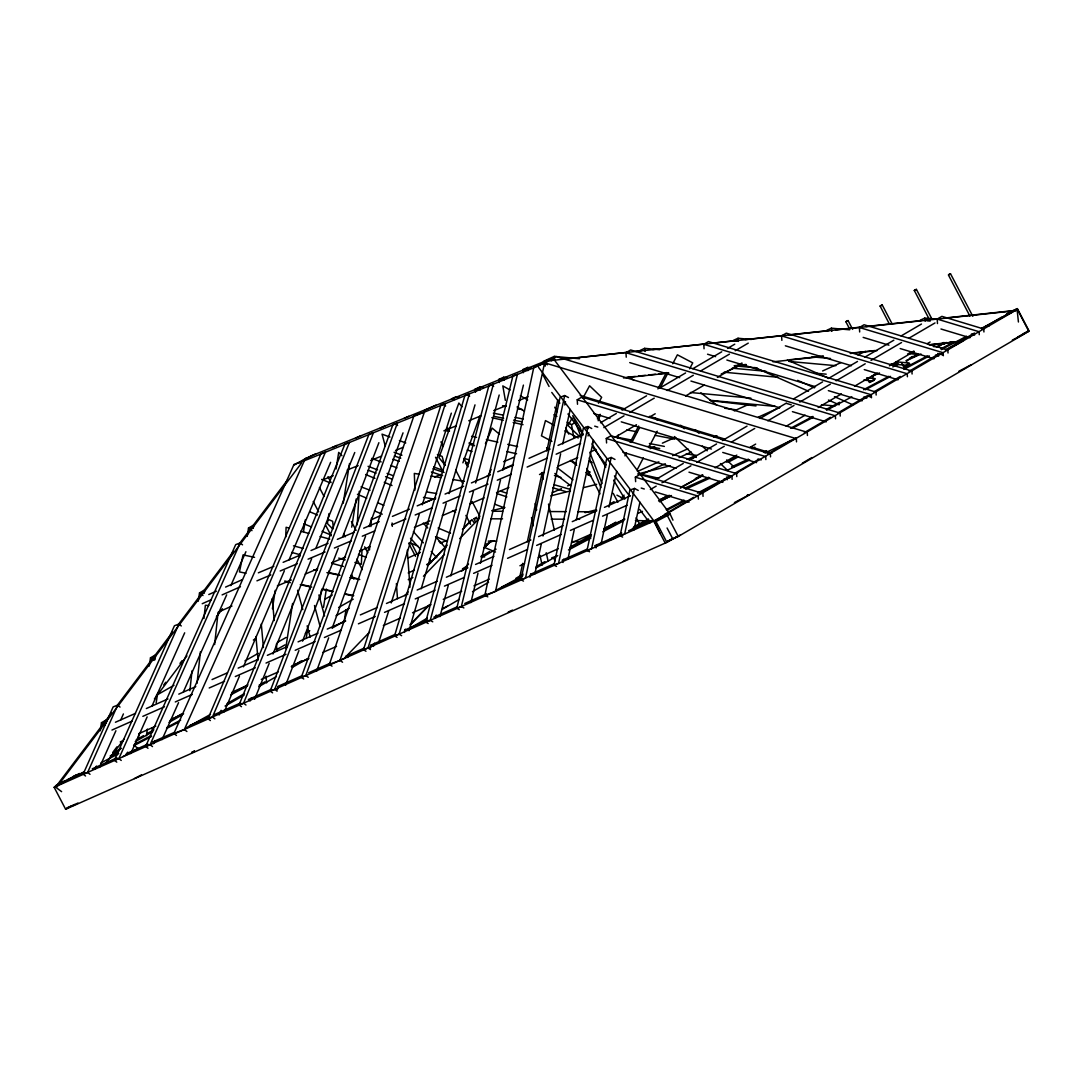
<?xml version="1.0" encoding="UTF-8"?>
<svg xmlns="http://www.w3.org/2000/svg" width="1083" height="1083" viewBox="0 0 1083 1083"><rect width="100%" height="100%" fill="white"/><g stroke="black" fill="none" stroke-linecap="round" stroke-linejoin="round"><path stroke-width="1.5" d="M285.682 537.087L286.115 527.272L289.351 528.152M362.006 549.528L361.356 564.243L354.886 562.483M357.2 524.781L359.245 491.303M369.493 549.988L369.696 546.644M370.928 526.555L371.428 518.188M189.891 690.724L192.016 670.797M197.052 683.305L200.409 651.749M203.956 618.542L205.377 605.262L208.708 605.546M214.637 644.575L218.008 613.019M100.259 730.781L101.491 722.699L106.743 719.694L106.242 722.943M138.177 738.728L138.935 733.773M149.237 666.059L150.496 657.801L155.749 654.809L154.991 659.764M146.381 735.695L147.396 729.089M151.634 732.704L152.392 727.749M156.155 702.975L157.671 693.066M198.243 601.227L199.502 592.915L204.755 589.91L204.254 593.24M247.249 536.356L248.508 528.017L253.76 525.025L253.26 528.355M272.429 608.741L275.217 590.357M285.722 648.582L292.586 603.434M299.72 556.621L300.221 553.278M303.538 531.536L305.311 519.84M306.218 638.361L307.504 630.049M320.067 598.682L321.353 590.37M323.533 607.346L326.349 589.044M328.636 574.071L329.151 570.741M344.191 621.276L345.978 609.783M350.811 578.579L351.312 575.303M328.975 513.599L327.404 523.522L332.819 529.073M336.068 468.939L338.695 452.396L341.944 455.74M343.23 503.202L349.525 463.51M351.704 527.137L356.172 499.019M487.783 596.868L484.859 595.325L533.824 367.205L544.505 363.238L547.429 364.781M544.505 363.238L495.54 591.359L484.859 595.325M519.15 579.879L522.696 563.35M527.313 541.866L542.204 472.432M546.82 450.948L557.826 399.708M523.468 581.084L520.937 579.743L560.114 397.258L564.69 395.552L568.494 397.556M564.69 395.552L525.512 578.051L520.937 579.743M564.784 404.988L565.488 401.698M529.953 577.185L530.656 573.895M534.88 573.841L541.229 544.248M542.989 536.017L560.642 453.818M562.754 443.949L570.172 409.428M556.513 566.423L553.982 565.082L583.358 428.205L587.947 426.512L591.738 428.516M587.947 426.512L558.557 563.377L553.982 565.082M588.042 435.962L588.746 432.659M562.998 562.497L563.702 559.194M567.925 559.139L574.301 529.465M576.427 519.569L593.416 440.415M589.558 551.748L587.027 550.408L606.615 459.165L611.191 457.459L614.995 459.463M611.191 457.459L591.602 548.715L587.027 550.408M596.029 547.903L596.733 544.641M600.957 544.573L607.252 515.237M608.998 507.101L616.687 471.254M622.603 537.073L620.072 535.747L629.873 490.125L634.448 488.419L638.239 490.423M634.448 488.419L624.647 534.041L620.072 535.747M634.002 529.898L639.945 502.201M456.796 608.226L512.868 376.018L517.43 374.325L461.358 606.534L456.796 608.226L459.314 609.634M470.888 602.581L477.996 573.151M480.365 563.336L500.508 479.945M502.878 470.13L523.414 385.101M425.687 622.035L488.88 385.738L493.428 384.045L430.249 620.342L425.687 622.035L428.191 623.51M435.38 618.325L436.246 615.063M439.928 616.633L448.213 585.673M450.826 575.899L473.488 491.154M475.667 483.004L499.195 395.011M394.591 635.843L464.891 395.457L469.426 393.765L399.126 634.151L394.591 635.843L397.082 637.386M404.419 632.418L405.353 629.182M408.954 630.726L418.39 598.466M421.219 588.786L446.223 503.284M449.066 493.604L475.004 404.866M363.482 649.651L440.903 405.177L445.424 403.499L368.017 647.959L363.482 649.651L365.959 651.262M370.481 648L371.496 644.778M373.459 646.429L374.474 643.221M378.495 643.14L388.675 610.974M391.22 602.933L419.229 514.466M422.289 504.827L451.327 413.151M329.394 664.353L413.923 415.804L424.468 411.865L339.94 660.427L329.394 664.353L332.021 666.14M347.67 657.489L348.753 654.294M598.168 420.745L600.375 414.396M617.324 437.884L618.434 434.716M301.291 677.268L392.912 424.631L397.434 422.939L305.799 675.575L301.291 677.268L303.727 678.987M316.574 671.203L328.677 637.833M332.129 628.302L365.567 536.153M369.019 526.609L403.025 432.862M462.888 462.82L479.931 415.98M270.181 691.076L368.924 434.351L373.432 432.659L274.689 689.397L270.181 691.076L272.605 692.849M277.275 689.736L278.493 686.581M285.587 685.255L298.922 650.599M302.55 641.15L338.289 548.228M342.539 537.195L378.888 442.703M239.086 704.884L344.935 444.071L349.43 442.392L243.567 703.205L239.086 704.884L241.482 706.698M250.105 700.958L251.378 697.845M254.6 699.28L269.18 663.365M272.984 653.983L311.647 558.72M316.087 547.781L354.75 452.518M207.977 718.692L320.947 453.791L325.428 452.112L212.458 717.014L207.977 718.692L210.373 720.561M219.118 714.983L221.094 710.326M224.262 711.748L239.451 676.117M243.418 666.817L284.382 570.768M288.999 559.925L330.626 462.333M467.22 465.663L469.223 461.006M485.441 443.61L492.115 428.069L499.507 434.269M488.433 475.681L491.1 469.467M85.53 776.01L83.161 774.101L113.173 706.861L117.654 705.182L120.023 707.077M83.161 774.101L87.628 772.423L117.654 705.182M95.06 769.106L96.428 766.06M99.528 767.427L115.908 730.741M120.687 720.046L123.408 713.927M116.774 762.148L114.392 760.239L174.431 625.744L178.912 624.065L181.281 625.96M114.392 760.239L118.873 758.56L178.912 624.065M126.305 755.244L127.659 752.184M130.772 753.565L147.153 716.878M151.918 706.184L184.679 632.824M148.005 748.272L145.636 746.377L235.688 544.627L240.169 542.949L242.538 544.844M145.636 746.377L150.104 744.684L240.169 542.949M153.502 743.764L154.869 740.677M162.044 739.608L178.546 702.65M183.365 691.875L226.672 594.851M230.801 585.605L245.922 551.721M173.916 733.421L293.994 464.431L304.431 460.492L184.354 729.482L173.916 733.421L176.461 735.452M630.144 442.406L638.632 426.066M657.923 388.905L666.411 372.566M624.918 455.862L626.461 452.897M631.863 442.487L639.579 427.636M660.413 387.511L668.13 372.647M672.76 363.739L677.389 354.818L692.727 362.859L689.641 368.802M624.038 495.107L622.495 498.072L616.931 495.148M637.156 469.846L643.329 457.96M648.731 447.55L657.219 431.21M572.027 418.173L568.047 425.538L580.095 437.072M583.209 397.556L589.585 385.778L601.647 397.312L598.452 403.201M597.383 418.904L599.779 414.491M593.552 441.038L592.008 443.854L605.83 467.071M55.517 787.124L111.427 713.074M116.517 706.346L172.441 632.296M177.517 625.568L233.441 551.518M238.531 544.79L287.333 480.162M112.903 752.238L116.964 746.85M163.736 684.93L165.78 682.236M180.008 663.392L182.039 660.698M105.593 763.569L123.895 739.337M154.395 698.955L186.926 655.865M216.41 616.823L222.516 608.754M427.799 565.543L446.399 546.17M463.835 528.017L471.971 519.556L473.745 522.304M410.457 624.729L429.058 605.356M462.752 570.254L467.409 565.421M483.681 548.472L490.653 541.216M427.419 565.786L447.279 545.182M462.468 529.438L470.658 520.95M369.696 631.971L343.988 658.626L339.669 660.386M404.758 595.609L408.264 591.981M423.467 576.224L444.49 554.415M459.693 538.657L479.552 518.053M410.119 624.647L428.814 605.262M461.534 571.337L468.546 564.067M483.735 548.309L490.748 541.04M849.695 329.042L845.85 321.705L847.989 320.568M847.921 320.663L845.985 321.678M880.073 306.056L882.185 305L880.127 306.083L889.238 323.722M914.255 290.461L916.367 289.405L914.309 290.474L929.566 319.864M950.454 273.796L948.762 274.649L950.536 273.796L972.845 316.331M545.25 366.122L545.06 362.927L555.958 356.537L807.241 432.293L807.431 435.488M626.245 357.16L625.974 352.692L630.658 349.958L840.042 413.097L840.232 416.075M577.51 404.257L577.239 399.789L581.909 397.055L770.365 453.872L770.541 456.85M704.058 348.767L703.788 344.299L708.458 341.565L875.971 392.06L876.161 395.038M600.469 422.776L616.308 413.503M622.062 410.132L646.551 395.809M659.547 388.201L685.58 372.958M692.809 368.734L721.738 351.799M727.532 348.415L734.761 344.177M603.854 427.636L624.011 415.831M629.778 412.461L654.254 398.138M667.25 390.53L693.296 375.287M700.525 371.049L729.455 354.127M735.235 350.743L748.258 343.121M606.575 442.961L606.304 438.493L610.974 435.745L736.616 473.623L736.792 476.601M781.858 340.36L781.588 335.892L786.272 333.158L911.9 371.036L912.089 374.014M614.873 437.37L636.479 424.726M649.434 417.145L655.201 413.774M685.553 395.999L704.356 384.993M717.379 377.385L741.963 362.995M859.672 331.967L859.401 327.499L864.072 324.751L947.828 350.012L948.018 352.99M480.811 556.703L489.57 551.572M462.482 568.832L466.868 566.274M481.461 557.718L496.068 549.176M635.64 481.651L635.369 477.183L640.039 474.449L702.867 493.388L703.043 496.366M655.702 479.579L683.251 463.456M689.045 460.058L716.594 443.949M722.388 440.551L747.026 426.12M760.104 418.471L786.272 403.16M793.541 398.91L822.606 381.893M828.427 378.481L857.506 361.465M864.775 357.214L893.841 340.197M901.11 335.947L921.471 324.034M937.472 323.56L937.201 319.092L941.885 316.358L983.757 328.988L983.933 331.967M409.712 628.411L427.244 618.149M441.837 609.607L459.368 599.346M472.499 591.656L488.568 582.248M650.369 489.53L656.163 486.145M661.97 482.747L690.954 465.785M696.748 462.387L724.297 446.264M731.539 442.026L754.743 428.448M767.806 420.8L793.974 405.489M799.795 402.077L830.323 384.208M836.13 380.81L865.209 363.793M871.03 360.395L901.557 342.526M908.827 338.275L934.995 322.951M658.559 500.928L667.263 495.838M680.3 488.203L702.041 475.478M715.091 467.842L736.833 455.117M749.883 447.482L755.677 444.084M786.204 426.228L805.102 415.168M818.179 407.506L841.437 393.901M854.528 386.238L876.337 373.473M889.414 365.824L914.133 351.352M927.21 343.704L930.121 341.998M867.415 378.468L869.473 382.407L874.143 380.282L872.086 376.343L877.528 373.148M909.774 358.08L912.509 356.483M901.597 362.873L903.655 366.799L908.312 364.673L906.254 360.734L917.166 354.358M869.473 382.407L874.929 379.212M937.133 346.465L943.956 342.472M944.525 342.742L940.437 345.139L946.339 342.445M903.655 366.799L909.111 363.617M664.624 514.357L693.716 497.327M700.985 493.076L728.629 476.899M734.45 473.501L757.721 459.869M767.901 453.912L791.186 440.294M804.276 432.631L830.458 417.307M837.728 413.043L866.82 396.012M874.103 391.762L900.284 376.437M909.016 371.334L939.557 353.451M945.378 350.039L974.47 333.022M981.74 328.758L1002.113 316.845M796.343 437.965L764.95 453.005M1010.547 312.608L1003.427 316.385M1013.282 311.011L1017.37 308.614L1028.85 330.586L1017.939 336.962M661.334 516.984L1017.343 309.318L1028.836 331.29L678.256 536.478L667.385 541.432L671.744 538.887M802.381 463.131L811.925 457.54M678.73 535.557L666.898 542.353L65.63 809.245L54.15 787.287L64.669 781.236M226.916 703.693L244.474 693.594M259.108 685.187L264.956 681.83M291.3 666.681L301.548 660.806M210.44 714.455L185.734 728.101M225.074 706.048L244.095 695.11M258.729 686.703L276.287 676.604M292.383 667.358L307.017 658.938M65.63 809.245L70.896 806.226M194.507 750.885L191.569 752.577L194.398 751.318M515.874 578.322L523.143 574.139M536.234 566.626L544.952 561.617M569.658 547.416L591.453 534.88M522.832 575.615L495.405 590.641M535.923 568.088L557.718 555.565M570.795 548.039L591.142 536.342M604.233 528.829L615.861 522.141M54.15 787.287L655.418 520.381L661.997 516.605M664.624 515.102L667.25 513.586L664.163 514.966M294.305 464.959L306.557 457.974M156.385 695.313L174.025 685.255M253.354 640.026L256.292 638.347M325.008 599.17L332.305 595.014M244.948 660.914L258.16 653.374M277.262 642.476L286.074 637.454M338.627 607.495L353.207 599.183M276.138 649.922L284.951 644.886M305.406 633.23L309.779 630.739M336.028 615.767L349.159 608.28M61.271 782.576L55.395 785.92L79.425 773.479M112.673 753.267L121.486 748.245M136.174 739.865L143.511 735.682M147.924 733.177L153.8 729.82M169.95 720.615L181.7 713.914M332.968 627.666L344.719 620.965M110.263 755.893L119.076 750.871M135.226 741.652L152.852 731.607M169.002 722.402L182.228 714.861M567.14 422.153L571.526 424.631L574.22 423.128M475.288 521.681L474.056 518.703L476.75 517.2M551.112 360.815L553.9 359.353L670.16 514.114L672.963 520.151M609.946 503.866L614.115 501.659M621.073 497.977L623.849 496.515M569.631 548.35L590.533 537.303M603.976 530.196L624.877 519.15M660.711 500.211L669.673 495.473M551.721 557.826L556.5 556.296M568.44 549.988L590.844 538.143M602.784 531.834L623.686 520.774M659.52 501.835L671.474 495.527M621.804 533.107L609.946 539.375L611.746 539.429L620.64 534.718M633.677 526.839L648.5 519.001M666.289 509.592L684.077 500.184M697.425 493.131L719.667 481.366M632.499 528.45L648.812 519.826M666.6 510.418L684.388 501.023M699.225 493.185L731.837 475.938M635.45 520.517L653.685 521.031L668.983 512.949M538.603 367.435L654.863 522.209L670.16 514.114M623.226 561.387L629.155 558.259M734.423 502.607L749.26 494.769L747.46 494.714M680.462 534.907L665.165 543.003L653.685 521.031M695.218 478.632L702.664 474.692M726.503 462.103L736.927 456.593M751.832 448.714L754.81 447.144M790.563 428.259L812.913 416.441M826.315 409.36L839.718 402.28M863.557 389.69L888.886 376.302M903.791 368.437L927.617 355.833M941.032 348.753L954.434 341.673M1006.581 314.124L1009.559 312.554M682.046 486.592L702.894 475.572M728.223 462.184L738.647 456.674M792.282 428.34L813.143 417.321M826.546 410.24L851.874 396.852M865.29 389.772L890.605 376.397M904.021 369.303L929.349 355.928M941.262 349.633L966.591 336.244M981.482 328.379L1012.781 311.85M664.407 498.749L669.971 495.811M945.933 350.066L959.849 342.715L949.737 342.201M1012.334 340.116L1024.261 333.821M958.807 371.293L971.329 364.673M117.424 754.634L115.895 751.697L120.091 749.504M64.141 781.249L59.66 783.605L60.472 784.16L84.379 771.624M73.103 776.552L76.094 774.981M110.452 756.963L117.912 753.051M134.346 744.427L150.781 735.804M167.215 727.18L180.658 720.127M231.451 693.499L247.885 684.876M100.814 763.014L118.737 753.606M133.669 745.767L151.606 736.372M166.538 728.534L178.492 722.266M230.774 694.839L247.208 686.216M122.988 756.57L138.367 748.502L133.642 745.253M71.952 806.131L77.935 803.004M134.468 778.542L141.467 774.873M443.055 608.375L447.523 606.06M305.122 458.718L315.992 453.75M332.224 447.577L336.881 445.451M356.226 437.857L360.883 435.732M380.214 428.137L384.871 426.012M404.135 418.39L408.792 416.265M425.105 410.105L435.975 405.15M475.518 392.236L475.234 389.095L479.904 386.956L483.235 387.511M499.317 382.516L498.992 379.361L503.649 377.236L506.993 377.696M523.292 372.728L522.913 369.574L527.57 367.448L530.914 367.827M579.527 358.744L554.306 356.388L543.436 361.356L546.793 361.668M639.999 350.472L644.656 348.347L659.75 349.714M751.412 339.466L738.024 338.262L733.367 340.387L738.376 340.847M371.645 519.623L380.593 515.535M721.224 374.001L742.396 364.335M826.735 330.315L831.392 328.19L849.695 329.801M920.103 320.243L924.76 318.118L938.23 319.228M408.074 557.975L420.353 552.371M440.307 543.273L446.44 540.471M822.62 370.968L841.004 362.575M857.858 354.886L865.52 351.393M408.21 572.948L414.356 570.145M426.634 564.541L431.237 562.443M408.237 579.676L412.84 577.564M907.581 354.006L913.714 351.217M686.96 459.449L696.112 455.28M893.313 365.242L897.739 363.225M1008.273 312.77L1017.37 308.614M914.038 356.618L918.695 354.493L908.664 353.586M1006.473 314.287L1010.547 312.418M1013.268 311.187L1017.343 309.318M689.776 459.571L695.882 456.782M872.086 376.343L879.464 372.972M892.744 366.907L898.646 364.213M906.254 360.734L921.01 354.006M874.401 379.822L872.072 380.891L863.652 380.119M909.734 363.698L906.241 365.296L891.092 363.929M659.899 499.561L669.05 495.378M684.321 488.406L708.729 477.265M731.607 466.814L748.394 459.151M763.65 452.193L766.71 450.799M1023.394 333.767L1028.836 331.29M659.669 501.063L670.35 496.19M685.62 489.218L710.028 478.077M726.815 470.415L749.693 459.964M650.125 448.673L654.714 446.602M662.363 443.164L674.601 437.667M734.26 410.863L748.028 404.676M552.303 492.751L561.481 488.636M567.6 485.888L570.66 484.507M637.427 471.471L658.843 461.845M672.597 455.659L687.895 448.782M713.9 437.099L716.96 435.718M758.262 417.158L779.679 407.533M486.253 544.086L493.902 540.647M642.341 474.07L665.287 463.754M679.055 457.567L691.292 452.071M208.775 594.553L216.41 591.156M225.589 587.081L242.402 579.622M529.018 458.285L548.864 449.472M558.029 445.397L582.478 434.554M202.223 603.718L211.402 599.644M222.11 594.892L240.453 586.756M527.123 467.084L546.983 458.258M556.148 454.197L580.583 443.353M218.224 612.152L231.979 606.047M539.51 474.516L544.099 472.486M557.84 466.38L577.699 457.567M591.44 451.462L596.029 449.431M115.434 722.253L135.524 713.331M146.34 708.539L167.973 698.941M178.776 694.135L195.779 686.595M509.443 549.528L530.887 539.997M538.549 536.599L563.065 525.715M572.257 521.64L596.774 510.756M604.436 507.358L630.482 495.797M111.955 730.064L132.031 721.143M142.848 716.35L164.481 706.752M175.297 701.946L192.287 694.406M507.548 558.314L527.475 549.474M536.667 545.399L561.17 534.515M570.362 530.44L593.349 520.233M602.541 516.158L627.057 505.274M120.254 741.909L123.34 740.542M138.786 733.678L155.79 726.138M171.236 719.274L183.596 713.792M519.935 565.759L524.524 563.715M538.319 557.596L558.232 548.756M572.027 542.637L590.411 534.474M604.206 528.355L624.119 519.515M637.914 513.396L642.503 511.352M67.525 779.801L84.528 772.247M92.258 768.822L116.991 757.843M126.264 753.727L147.897 744.116M152.541 742.058L174.173 732.46M189.633 725.596L209.723 716.675M214.366 714.618L240.643 702.948M248.373 699.523L271.549 689.235M277.735 686.487L302.468 675.508M308.655 672.76L330.288 663.162M345.748 656.298L364.294 648.067M370.481 645.319L395.214 634.34M404.487 630.225L427.663 619.936M433.85 617.188L457.04 606.9M464.769 603.475L486.402 593.863M501.862 587L521.952 578.078M531.225 573.963L554.415 563.674M562.145 560.249L586.878 549.271M594.608 545.832L620.884 534.176M628.6 530.738L651.79 520.449M508.293 611.99L512.516 610.108M212.051 679.555L227.416 672.827M238.165 668.116L258.133 659.371M267.352 655.337L287.32 646.578M298.069 641.867L318.036 633.122M327.256 629.088L345.694 621.006M360.341 614.914L377.236 607.509M386.455 603.475L407.953 594.053M417.172 590.018L437.139 581.273M446.358 577.225L467.87 567.803M475.545 564.446L493.97 556.364M209.195 687.976L224.547 681.248M235.309 676.537L255.277 667.778M266.025 663.067L285.993 654.322M295.212 650.287L315.18 641.529M324.399 637.494L341.294 630.089M358.405 623.822L375.3 616.417M384.519 612.382L404.487 603.637M415.236 598.926L435.217 590.167M444.423 586.133L464.39 577.388M473.609 573.354L492.048 565.272M383.341 625.581L400.236 618.176M412.528 612.788L430.966 604.72M443.258 599.332L461.683 591.25M473.975 585.876L489.34 579.148M232.1 692.172L247.466 685.444M261.287 679.393L278.182 671.988M292.004 665.923L308.899 658.532M322.734 652.467L336.556 646.416M66.875 807.891L74.876 804.398M434.689 477.034L440.849 474.381M465.446 463.795L468.519 462.468M503.581 461.737L514.344 457.094M421.152 504.272L431.914 499.629M487.269 475.789L490.342 474.462M502.647 469.169L513.41 464.526M546.915 450.284L549.988 448.958M258.35 572.826L273.837 566.274M283.137 562.334L300.181 555.105M311.024 550.516L328.054 543.287M337.354 539.361L354.398 532.132M363.685 528.193L379.185 521.627M392.398 516.388L409.442 509.172M417.185 505.883L435.786 498.004M445.072 494.065L463.659 486.199M471.416 482.91L490.003 475.031M497.747 471.755L513.234 465.189M256.942 580.84L270.885 574.938M280.172 570.998L297.216 563.783M308.059 559.18L325.103 551.964M334.39 548.025L351.434 540.81M362.277 536.207L374.677 530.954M391.938 524.849L405.881 518.933M415.168 514.994L432.212 507.778M443.055 503.175L460.099 495.96M469.399 492.02L487.986 484.142M497.273 480.202L511.217 474.3M414.423 527.448L429.91 520.882M442.311 515.63L456.254 509.727M470.184 503.825L484.128 497.909M496.528 492.657L508.915 487.404M277.383 585.876L291.327 579.974M305.257 574.071L317.657 568.819M331.601 562.903L345.545 557M359.488 551.085L370.332 546.495M322.314 480.094L333.226 475.667M347.25 469.995L358.162 465.568M370.63 460.519L381.527 456.105M395.552 450.42L403.35 447.265M443.868 430.858L456.322 425.809M468.79 420.759L481.258 415.71M493.726 410.66L506.194 405.611M518.662 400.561L528.003 396.771M491.709 510.743L504.827 507.44M550.746 495.879L570.416 490.937M583.534 487.634L596.652 484.331M637.643 474.016L670.445 465.758M585.023 512.652L596.503 509.755M565.434 359.001L629.25 352.11M635.965 351.393L641.001 350.838M652.751 349.579L704.816 343.947M711.531 343.23L738.403 340.319M745.118 339.602L783.74 335.432M788.776 334.891L829.077 330.532M835.792 329.814L860.985 327.093M866.021 326.538L921.443 320.554M926.479 320.013L929.837 319.647M933.194 319.295L939.909 318.564M946.623 317.847L1015.475 310.401M985.747 326.227L989.104 325.875M626.827 377.331L635.234 376.424M638.591 376.058L645.306 375.341M648.663 374.975L655.377 374.244M658.735 373.892L665.449 373.161M734.301 365.729L746.065 364.457M789.724 359.746L823.31 356.117M853.539 352.855L875.362 350.499M930.784 344.516L957.656 341.605M623.524 377.967L668.861 373.066M734.355 366L746.106 364.727M772.978 361.83L823.351 356.388M850.223 353.478L877.095 350.581M929.146 344.963L962.733 341.335M492.562 511.23L502.62 511.284M549.541 511.555L566.301 511.65M578.038 511.718L594.797 511.799M474.056 518.703L479.092 518.73M490.829 518.798L502.553 518.865M551.166 519.136L564.568 519.204M576.305 519.271L579.662 519.298M488.257 541.121L496.637 541.162M572.068 541.595L580.447 541.635M735.98 472.757L737.767 472.797M548.634 360.815L1017.208 310.496L1018.426 322.003M926.831 320.798L930.202 321.082M941.357 343.825L944.687 344.123M933.316 346.546L940.03 347.129M895.763 361.803L909.219 363.008M812.047 356.835L830.539 358.5M788.911 361.424L835.873 365.688M736.914 366.081L757.139 367.922M816.095 373.256L826.194 374.176M866.617 377.845L875.05 378.603M732.257 368.206L765.952 371.266M724.134 372.227L777.932 377.25M690.358 392.493L750.885 398.138M821.496 404.731L834.952 405.976M709.744 400.277L775.32 406.396M522.913 369.574L526.257 369.953M710.61 400.683L756.002 405.935M724.703 408.237L736.426 409.875M498.992 379.361L502.336 379.822M581.666 397.488L585.01 397.962M419.324 474.219L414.315 473.433L414.951 490.098M431.007 476.073L441.038 477.657M452.721 479.512L464.417 481.366M426.648 491.939L436.666 493.537M423.453 497.368L435.149 499.209M475.234 389.095L478.564 389.65M721.21 439.278L724.554 439.833M459.49 397.353L456.173 396.703L451.516 398.842L454.819 399.478M502.566 405.719L505.883 406.369M517.471 408.616L522.453 409.577M626.827 429.856L636.777 431.779M654.998 435.325L674.885 439.184M493.347 413.192L503.311 415.127M514.926 417.388L523.238 418.999M616.213 437.058L631.159 439.969M649.421 443.516L664.366 446.413M493.672 416.292L503.636 418.228M513.586 420.163L521.898 421.774M648.081 446.291L659.709 448.538M686.27 453.696L696.234 455.632M329.367 572.731L339.236 574.816M350.743 577.239L357.322 578.633M254.559 557.325L243.052 554.902L239.438 571.892L246.017 573.273M313.745 569.82L317.035 570.524M326.904 572.596L340.048 575.371M349.917 577.456L359.773 579.54M284.653 581.043L287.943 581.733M301.101 584.522L309.318 586.255L310.158 589.328M322.477 589.03L332.332 591.115M345.491 593.89L353.708 595.623M285.479 581.612L290.406 582.654M300.275 584.725L311.782 587.162M321.651 589.247L333.158 591.67M344.665 594.107L352.882 595.84M491.831 417.672L503.324 420.258M513.18 422.465L523.035 424.671M445.316 430.371L448.606 431.115M471.606 436.273L476.534 437.383M486.389 439.59L497.882 442.162M507.737 444.382L517.593 446.589M639.16 473.853L658.87 478.28M468.939 443.082L473.867 444.179M506.722 451.557L516.577 453.763M586.959 471.267L590.235 472.107M469.67 444.463L474.571 445.722M587.203 474.665L590.465 475.491M300.668 531.225L308.75 533.418M320.054 536.491L329.746 539.117M293.479 545.818L303.172 548.445M338.722 558.097L345.193 559.857M291.693 552.425L299.774 554.618M332.088 563.39L343.406 566.463M467.233 450.068L472.08 451.489M554.442 475.545L560.899 477.441M463.917 458.339L468.749 459.747M554.239 484.724L570.362 489.435M465.704 462.346L468.925 463.294M552.804 487.797L565.705 491.56M937.201 319.092L979.086 331.723L979.262 334.701M971.41 334.038L974.632 334.999M940.965 329.002L969.962 337.734M859.401 327.499L943.158 352.747L943.334 355.725M937.716 353.424L942.548 354.872M935.482 355.062L938.704 356.036M863.165 337.395L888.926 345.166M900.203 348.564L934.033 358.771M781.588 335.892L907.229 373.77L907.405 376.749M785.351 345.802L851.387 365.716M864.275 369.601L898.105 379.795M703.788 344.299L871.301 394.794L871.477 397.772M867.469 395.958L870.691 396.933M863.625 397.109L866.847 398.084M707.551 354.209L715.606 356.632M726.869 360.03L815.458 386.739M828.346 390.625L862.176 400.818M625.974 352.692L835.372 415.831L835.548 418.81M786.434 403.39L791.267 404.839M629.737 362.602L679.677 377.656M690.94 381.054L779.543 407.763M792.418 411.648L826.248 421.856M545.06 362.927L796.33 438.683L796.519 441.864M580.231 395.457L625.324 409.063M649.489 416.346L725.19 439.17M750.966 446.941L771.908 453.249M577.239 399.789L765.695 456.606L765.871 459.585M758.019 458.921L761.241 459.896M593.877 413.584L609.986 418.444M621.263 421.842L711.463 449.039M722.74 452.437L756.57 462.631M594.702 426.147L597.789 427.081M606.304 438.493L731.946 476.358L732.122 479.336M726.49 477.034L729.712 478.009M724.27 478.686L727.492 479.647M622.955 452.274L676.103 468.303M688.991 472.188L722.821 482.382M635.369 477.183L698.183 496.122L698.373 499.101M655.242 491.939L689.059 502.146M641.204 488.054L644.29 488.988M394.347 456.024L400.764 458.15M432.862 468.763L444.098 472.472M500.265 491.032L506.682 493.158M392.899 459.219L399.316 461.344M431.413 471.944L442.649 475.654M497.219 493.686L506.844 496.867M389.948 437.072L382.042 434.148L385.331 446.318M399.437 440.591L405.759 442.933M437.383 454.63L442.135 456.39L444.599 465.514M394.063 452.288L401.969 455.212M433.606 466.922L443.096 470.428M371.686 458.407L381.175 461.94M390.665 465.473L396.987 467.829M495.053 504.34L504.543 507.873M368.058 466.313L377.561 469.846M387.064 473.393L393.4 475.748M368.152 470.212L376.072 473.163M385.575 476.696L391.911 479.052M361.059 486.849L370.075 490.274M358.459 554.374L365.973 557.217M309.9 511.853L317.481 514.994M328.095 519.393L332.643 521.275L333.347 527.976M303.89 523.793L311.471 526.934M322.084 531.333L331.181 535.097M365.634 474.516L374.948 478.402M384.262 482.301L392.019 485.536M452.518 510.838L455.618 512.137M321.746 479.376L329.503 482.625M357.431 494.295L366.744 498.194M377.601 502.729L383.802 505.328M425.687 522.845L428.8 524.145M438.101 528.03L450.514 533.215M484.642 547.497L495.5 552.032M374.488 510.932L382.245 514.181M436.53 536.884L447.401 541.432M481.529 555.701L484.629 557M439.021 541.541L442.121 542.84M410.105 542.773L417.835 546.008M787.327 360.03L828.725 378.346M797.643 380.363L814.511 387.822M834.438 396.649L852.835 404.785M754.837 367.489L808.5 391.22M828.441 400.047L839.163 404.798M585.646 427.365L588.191 428.692M554.415 425.335L545.466 420.597L541.446 435.826L551.897 441.363M564.866 430.872L578.295 437.992M589.179 461.128L592.171 462.712M546.59 447.766L549.568 449.35M570.457 460.424L576.427 463.592M461.358 606.534L463.876 607.942M510.12 390.029L502.823 385.914L505.355 400.385M520.354 395.796L527.665 399.911M553.982 414.748L556.906 416.386M517.051 406.978L524.362 411.093M491.154 384.898L493.658 386.374M430.249 620.342L432.753 621.818M467.166 394.618L469.643 396.161M399.126 634.151L401.617 635.694M443.164 404.338L445.641 405.949M368.017 647.959L370.494 649.57M339.94 660.427L342.566 662.214M300.546 462.658L301.372 463.226L56.33 787.679L61.609 791.659M115.895 751.697L118.264 753.321M395.173 423.778L397.61 425.497M305.799 675.575L308.235 677.295M274.689 689.397L277.113 691.157M628.966 376.681L634.042 380.444M248.508 528.017L251.987 530.629M199.502 592.915L202.981 595.528M150.496 657.801L153.976 660.413M101.491 722.699L104.97 725.312M243.567 703.205L245.976 705.019M700.863 392.885L716.851 405.177M571.377 461.223L576.67 465.297M585.93 472.432L591.223 476.506M557.095 467.626L572.975 479.85M554.848 473.515L570.727 485.753M212.458 717.014L214.854 718.868M184.354 729.482L186.899 731.526M150.104 744.684L152.486 746.593M118.873 758.56L121.242 760.456M87.628 772.423L90.011 774.318M695.313 429.748L698.941 433.241M726.666 459.937L733.908 466.895M680.638 425.281L684.266 428.76M702.353 446.169L707.172 450.812M720.439 463.578L727.681 470.536M655.161 417.97L657.584 420.299M674.465 436.544L696.166 457.446M423.304 523.089L427.744 528.044M435.542 536.721L445.546 547.89M413.395 531.658L423.399 542.827M431.196 551.504L436.76 557.704M410.511 538.224L420.529 549.379M429.423 559.302L431.657 561.793M461.994 406.815L458.867 403.025L438.967 457.676L445.235 465.257M551.775 392.439L559.857 403.201M567.952 413.963L583.114 434.148M593.227 447.617L606.358 465.108M614.454 475.87L629.616 496.068M639.728 509.524L649.841 522.981M613.601 480.135L624.837 499.006M636.059 517.864L640.378 525.133M948.383 274.906L969.881 316.019M916.408 289.351L931.759 318.727M882.225 304.959L892.216 324.047M848.057 320.568L852.659 329.367M666.776 514.506L678.256 536.478M667.074 527.976L672.814 538.955M655.418 520.381L666.898 542.353M613.235 493.334L617.919 502.295M542.935 374.745L549.054 386.469M554.753 407.235L557.095 411.716M565.678 428.137L568.805 434.107M586.756 468.452L600.023 493.821M553.508 557.88L555.038 560.804M447.956 428.056L449.513 431.034M464.323 459.354L468.222 466.814M440.943 441.891L443.285 446.358M455.753 470.212L462.766 483.627M472.12 501.51L479.904 516.415M435.528 457.283L443.313 472.202M465.92 515.427L470.591 524.362M411.581 543.463L417.713 555.213M408.616 543.138L415.52 556.351M327.973 476.682L331.1 482.652M351.393 521.465L356.077 530.426M364.66 546.847L367.787 552.817M319.417 487.54L324.101 496.501M343.609 533.824L345.166 536.802M356.876 559.194L362.345 569.644M313.217 501.47L318.686 511.907M325.712 525.35L331.168 535.801M351.461 574.613L353.803 579.094M654.863 522.209L659.777 532.768M583.047 435.082L580.001 427.271L572.772 415.655L580.705 435.975M589.775 452.274L601.999 483.546M589.26 457.865L600.875 487.567M318.889 594.973L324.534 616.01M314.49 605.519L320.135 626.556M297.595 590.249L302.807 609.661M307.152 625.852L310.185 637.183M541.514 472.865L542.989 479.431M548.499 504.069L554.374 530.345M535.205 503.473L536.667 510.039M546.225 552.75L548.066 560.967M531.496 517.539L533.337 525.742M539.943 555.308L542.15 565.164M571.526 424.631L573.773 437.491M924.76 318.118L925.22 321.285M831.392 328.19L831.839 331.357M738.024 338.262L738.457 341.429M644.656 348.347L645.089 351.501M554.306 356.388L554.74 359.542M527.57 367.448L527.949 370.603M503.649 377.236L503.974 380.377M272.253 598.696L274.229 620.559M276.368 644.114L276.977 650.842M261.287 624.025L263.413 647.566M266.012 676.158L266.621 682.886M255.94 636.56L258.079 660.102M479.904 386.956L480.175 390.11M407.316 550.205L409.97 587.203M392.073 523.008L392.317 526.379M396.405 583.575L397.488 598.709M311.836 455.672L298.367 463.172L538.332 365.959L551.802 358.459L311.836 455.672"/></g></svg>
